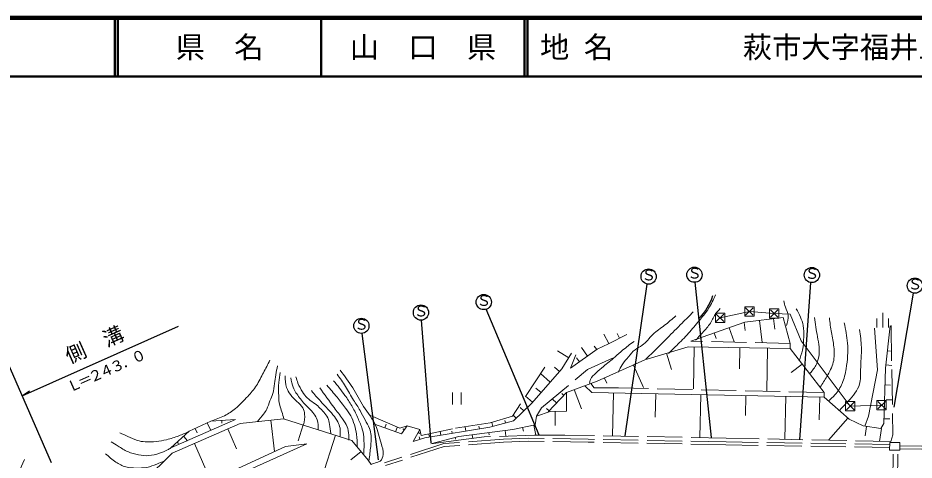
# Model space of a CAD drawing. Units: millimetres, scale not verified. Extents: x 175845757 to 176485757, y 60503629 to 60863629.
# Drawn here: x 176086930 to 176240052, y 60788042 to 60863629 of the extents above; entities that cross this region are included whole.
import ezdxf
from ezdxf.enums import TextEntityAlignment as Align

# ---------------------------------------------------------------- set-up
doc = ezdxf.new("R2010")
doc.units = ezdxf.units.MM
doc.header["$LTSCALE"] = 1000
doc.linetypes.add('DASHED', pattern=[7.5, 6, -1.5])
for name, color, linetype, lineweight in [('M-BGD', 7, 'Continuous', 13), ('M-BMK-ROW', 30, 'Continuous', 13), ('M-STR-HTXT', 7, 'Continuous', 25), ('M-TTL', 2, 'Continuous', 140), ('M-TTL-LINE', 7, 'Continuous', 50)]:
    doc.layers.add(name, color=color, linetype=linetype, lineweight=lineweight)
doc.layers.add('M-TTL-TXT', color=7, linetype='Continuous')
doc.styles.add('ＭＳ ゴシック', font='')
doc.styles.get('ＭＳ ゴシック').set_extended_font_data('MS Gothic')

msp = doc.modelspace()

# ---------------------------------------------------------------- linework, layer by layer
at = {"layer": 'M-BGD'}
for p, q in [((176217678, 60812431), (176211113, 60811592)), ((176218907, 60807994), (176217678, 60812431)), ((176234704, 60813217), (176234704, 60810717)), ((176211113, 60811592), (176201879, 60808384)), ((176211205, 60810192), (176211027, 60811581)), ((176214111, 60808121), (176213626, 60811913)), ((176216275, 60810440), (176216047, 60812223)), ((176233704, 60812217), (176233704, 60810717)), ((176235945, 60811013), (176235189, 60803769)), ((176235704, 60810717), (176235704, 60812217)), ((176187068, 60809584), (176187912, 60807947)), ((176190977, 60809527), (176187822, 60807901)), ((176189337, 60809675), (176189742, 60808890)), ((176206227, 60808801), (176205888, 60809777)), ((176209319, 60808245), (176208474, 60810675)), ((176233280, 60810594), (176233805, 60803483)), ((176187822, 60807901), (176185903, 60806990)), ((176218907, 60807095), (176218907, 60807994)), ((176179147, 60806702), (176181053, 60805517)), ((176181544, 60806307), (176179885, 60803639)), ((176185903, 60806990), (176181349, 60803769)), ((176183210, 60807292), (176184250, 60805821)), ((176185411, 60807519), (176185825, 60806934)), ((176201429, 60807425), (176194054, 60805176)), ((176198591, 60803514), (176197741, 60806300)), ((176218907, 60807095), (176201429, 60807425)), ((176202362, 60800206), (176202498, 60807405)), ((176210215, 60803669), (176210283, 60807258)), ((176214884, 60799742), (176215024, 60807168)), ((176224670, 60799589), (176218907, 60807095)), ((176236000, 60806668), (176235497, 60806720)), ((176182259, 60806014), (176181349, 60803769)), ((176182393, 60805499), (176182860, 60804838)), ((176194054, 60805176), (176185930, 60801519)), ((176179885, 60803639), (176174712, 60797751)), ((176178603, 60803933), (176179472, 60803169)), ((176193829, 60800423), (176192088, 60804291)), ((176219058, 60802989), (176220946, 60804439)), ((176233805, 60803483), (176232259, 60795569)), ((176235189, 60803769), (176234874, 60794320)), ((176236235, 60804224), (176235248, 60804327)), ((176176218, 60802815), (176177879, 60801356)), ((176185930, 60801519), (176180654, 60799600)), ((176187553, 60801165), (176187147, 60802067)), ((176175448, 60800325), (176176309, 60799568)), ((176183198, 60796780), (176181996, 60800088)), ((176183807, 60800747), (176184996, 60799587)), ((176236044, 60800860), (176235094, 60800892)), ((176161162, 60797568), (176161162, 60799568)), ((176162662, 60799568), (176162662, 60797568)), ((176173672, 60798965), (176174861, 60797921)), ((176180654, 60799600), (176177526, 60796279)), ((176178280, 60798447), (176178962, 60797804)), ((176179864, 60799405), (176180185, 60799102)), ((176180654, 60799600), (176180654, 60796392)), ((176184996, 60799587), (176224670, 60798792)), ((176188522, 60792165), (176188669, 60799513)), ((176195822, 60795401), (176195901, 60799369)), ((176203452, 60791889), (176203598, 60799214)), ((176211253, 60795679), (176211321, 60799060)), ((176217989, 60791591), (176218136, 60798923)), ((176223844, 60794900), (176223922, 60798807)), ((176224670, 60798792), (176224670, 60799589)), ((176228953, 60795013), (176224670, 60798792)), ((176174712, 60797751), (176171622, 60794758)), ((176172747, 60797056), (176173351, 60796433)), ((176236339, 60798353), (176235307, 60798353)), ((176171530, 60795727), (176172058, 60795181)), ((176175528, 60795523), (176175288, 60794084)), ((176177896, 60796363), (176175528, 60795523)), ((176177256, 60796879), (176177699, 60796462)), ((176180654, 60796392), (176177896, 60796363)), ((176178742, 60793974), (176178716, 60796371)), ((176232259, 60795569), (176231615, 60793840)), ((176124131, 60794967), (176113084, 60790135)), ((176124887, 60794305), (176113286, 60789222)), ((176116212, 60792962), (176119915, 60794712)), ((176119876, 60793083), (176119254, 60794400)), ((176119915, 60794712), (176124131, 60794967)), ((176121792, 60794343), (176121763, 60794824)), ((176132297, 60795119), (176124887, 60794305)), ((176130745, 60789532), (176130157, 60794884)), ((176143970, 60791414), (176132297, 60795119)), ((176134819, 60791356), (176135674, 60794048)), ((176152494, 60792514), (176147875, 60794205)), ((176149844, 60794173), (176149622, 60793566)), ((176153438, 60793913), (176152494, 60792514)), ((176165693, 60793859), (176165770, 60793387)), ((176171622, 60794758), (176167588, 60793685)), ((176167884, 60794482), (176168063, 60793811)), ((176170145, 60794801), (176170253, 60794394)), ((176175288, 60794084), (176171510, 60793275)), ((176175444, 60792323), (176175076, 60794039)), ((176225406, 60791433), (176228734, 60795206)), ((176231347, 60793879), (176228953, 60795013)), ((176234371, 60793438), (176231347, 60793879)), ((176234874, 60794320), (176234371, 60793438)), ((176235932, 60795067), (176234901, 60795101)), ((176113084, 60790135), (176116212, 60792962)), ((176117559, 60792713), (176117217, 60793437)), ((176124305, 60789959), (176122801, 60793391)), ((176151710, 60793600), (176151452, 60792896)), ((176152671, 60793397), (176152959, 60793202)), ((176154446, 60791213), (176155585, 60793262)), ((176155608, 60792566), (176155294, 60792740)), ((176167588, 60793685), (176156463, 60791863)), ((176157159, 60792399), (176157227, 60791988)), ((176159105, 60792952), (176159210, 60792313)), ((176161045, 60793006), (176161113, 60792625)), ((176171510, 60793275), (176162277, 60792046)), ((176163350, 60793732), (176163468, 60793010)), ((176164630, 60791741), (176164550, 60792348)), ((176167448, 60792345), (176167397, 60792727)), ((176170307, 60792175), (176170184, 60793098)), ((176173294, 60792959), (176173151, 60793626)), ((176231699, 60792170), (176231935, 60793793)), ((176234161, 60791247), (176234479, 60793422)), ((176136285, 60790848), (176101540, 60775174)), ((176114363, 60790861), (176114149, 60791097)), ((176115918, 60791358), (176115253, 60792095)), ((176119882, 60784488), (176117079, 60790884)), ((176132646, 60790336), (176136285, 60790848)), ((176138855, 60784993), (176141175, 60792301)), ((176146753, 60788046), (176143970, 60791414)), ((176156463, 60791863), (176154446, 60791213)), ((176155497, 60791993), (176155626, 60791593)), ((176162277, 60792046), (176157480, 60790846)), ((176161686, 60791603), (176161617, 60791881)), ((176235855, 60789724), (176235914, 60791023)), ((176235914, 60791023), (176237646, 60791063)), ((176237646, 60791063), (176237636, 60789743)), ((176106184, 60778240), (176132646, 60790336)), ((176143821, 60788058), (176145558, 60789492)), ((176237636, 60789743), (176235855, 60789724)), ((176088030, 60788126), (176085805, 60783168)), ((176113286, 60789222), (176103081, 60779173)), ((176147265, 60787313), (176146753, 60788046))]:
    msp.add_line(p, q, dxfattribs=at)
at = {"layer": 'M-BGD', "linetype": 'DASHED'}
for p, q in [((176236115, 60811022), (176236445, 60792345)), ((176218907, 60807994), (176201879, 60808384)), ((176184260, 60803501), (176188505, 60805453)), ((176176957, 60803932), (176171427, 60795572)), ((176176404, 60796962), (176184260, 60803501)), ((176185396, 60800386), (176184810, 60801112)), ((176189561, 60800386), (176185396, 60800386)), ((176224670, 60799589), (176189561, 60800386)), ((176175528, 60795523), (176176404, 60796962)), ((176152169, 60793490), (176147159, 60795637)), ((176171427, 60795572), (176167621, 60794401)), ((176153438, 60793913), (176152169, 60793490)), ((176155585, 60793262), (176153438, 60793913)), ((176167621, 60794401), (176161180, 60793392)), ((176155812, 60792254), (176155585, 60793262)), ((176161180, 60793392), (176155812, 60792254)), ((176236445, 60792345), (176236055, 60791206)), ((176159687, 60790861), (176149582, 60787578)), ((176162637, 60791506), (176157480, 60790846)), ((176169888, 60791608), (176159687, 60790861)), ((176169917, 60791109), (176159784, 60790367)), ((176166594, 60792016), (176162637, 60791506)), ((176175198, 60792285), (176166594, 60792016)), ((176174118, 60791786), (176169888, 60791608)), ((176174124, 60791285), (176169917, 60791109)), ((176184355, 60791608), (176174118, 60791786)), ((176184346, 60791108), (176174124, 60791285)), ((176180384, 60792315), (176175198, 60792285)), ((176207935, 60791806), (176180384, 60792315)), ((176207913, 60790646), (176184346, 60791108)), ((176207922, 60791146), (176184355, 60791608)), ((176235900, 60790717), (176207922, 60791146)), ((176236055, 60791206), (176207935, 60791806)), ((176159784, 60790367), (176149737, 60787102)), ((176235892, 60790217), (176207913, 60790646)), ((176236382, 60783068), (176236504, 60789731)), ((176237182, 60783053), (176237304, 60789716)), ((176237636, 60789952), (176241358, 60789909)), ((176237642, 60790452), (176241364, 60790409))]:
    msp.add_line(p, q, dxfattribs=at)
at = {"layer": 'M-BGD', "lineweight": 25}
msp.add_arc((176196439, 60819121), 9704, 314.73125, 342.26022, dxfattribs=at)
at = {"layer": 'M-BGD'}
for points, knots in [([(176206134, 60816271), (176205767, 60815492), (176205401, 60814712), (176204945, 60813989), (176204535, 60813339), (176204052, 60812733), (176203565, 60812134), (176202976, 60811407), (176202380, 60810689), (176201758, 60809994), (176201101, 60809258), (176200414, 60808548), (176199713, 60807853), (176199179, 60807324), (176198638, 60806804), (176198096, 60806284)], [0, 0, 0, 0, 1, 1, 1, 2, 2, 2, 3, 3, 3, 4, 4, 4, 5, 5, 5, 5]), ([(176202709, 60808519), (176203235, 60809084), (176203762, 60809650), (176204279, 60810231), (176204740, 60810751), (176205195, 60811283), (176205515, 60811896), (176205663, 60812179), (176205783, 60812479), (176205943, 60812752), (176206204, 60813195), (176206573, 60813568), (176206942, 60813941)], [0, 0, 0, 0, 1, 1, 1, 2, 2, 2, 3, 3, 3, 4, 4, 4, 4]), ([(176218261, 60811040), (176218439, 60811618), (176218617, 60812196), (176218547, 60812752), (176218486, 60813234), (176218238, 60813700), (176218071, 60814179), (176217946, 60814539), (176217866, 60814906), (176217786, 60815273)], [0, 0, 0, 0, 1, 1, 1, 2, 2, 2, 3, 3, 3, 3]), ([(176220402, 60805000), (176220618, 60805613), (176220835, 60806226), (176220972, 60806855), (176221131, 60807583), (176221184, 60808334), (176221210, 60809090), (176221233, 60809747), (176221235, 60810408), (176221115, 60811040), (176220924, 60812040), (176220425, 60812967), (176219926, 60813893)], [0, 0, 0, 0, 1, 1, 1, 2, 2, 2, 3, 3, 3, 4, 4, 4, 4]), ([(176199333, 60812704), (176198712, 60812149), (176198091, 60811594), (176197430, 60811087), (176196757, 60810572), (176196042, 60810107), (176195433, 60809518), (176194803, 60808910), (176194286, 60808170), (176193578, 60807663), (176193197, 60807390), (176192761, 60807185), (176192389, 60806902), (176191954, 60806572), (176191607, 60806135), (176191247, 60805713), (176190863, 60805262), (176190463, 60804828), (176190153, 60804334), (176189910, 60803946), (176189723, 60803522), (176189535, 60803097)], [0, 0, 0, 0, 1, 1, 1, 2, 2, 2, 3, 3, 3, 4, 4, 4, 5, 5, 5, 6, 6, 6, 7, 7, 7, 7]), ([(176202329, 60813370), (176201695, 60812736), (176201061, 60812102), (176200426, 60811468), (176199570, 60810612), (176198714, 60809756), (176197858, 60808900), (176197097, 60808139), (176196336, 60807378), (176195575, 60806617), (176195131, 60806173), (176194687, 60805729), (176194244, 60805285)], [0, 0, 0, 0, 1, 1, 1, 2, 2, 2, 3, 3, 3, 4, 4, 4, 4]), ([(176222161, 60802717), (176222557, 60803203), (176222953, 60803690), (176223255, 60804239), (176223500, 60804684), (176223684, 60805170), (176223778, 60805666), (176223995, 60806799), (176223748, 60807979), (176223541, 60809137), (176223342, 60810244), (176223180, 60811332), (176223017, 60812419)], [0, 0, 0, 0, 1, 1, 1, 2, 2, 2, 3, 3, 3, 4, 4, 4, 4]), ([(176224016, 60800482), (176224402, 60801094), (176224787, 60801706), (176225158, 60802336), (176225611, 60803107), (176226042, 60803905), (176226251, 60804762), (176226458, 60805605), (176226450, 60806505), (176226347, 60807378), (176226247, 60808215), (176226060, 60809028), (176225919, 60809851), (176225776, 60810684), (176225681, 60811528), (176225586, 60812372)], [0, 0, 0, 0, 1, 1, 1, 2, 2, 2, 3, 3, 3, 4, 4, 4, 5, 5, 5, 5]), ([(176228106, 60811515), (176228346, 60810363), (176228585, 60809210), (176228677, 60808044), (176228792, 60806591), (176228678, 60805118), (176228439, 60803668), (176228297, 60802805), (176228111, 60801950), (176227773, 60801147), (176227474, 60800436), (176227056, 60799766), (176226537, 60799197), (176226174, 60798800), (176225761, 60798452), (176225348, 60798104)], [0, 0, 0, 0, 1, 1, 1, 2, 2, 2, 3, 3, 3, 4, 4, 4, 5, 5, 5, 5]), ([(176227345, 60796582), (176227834, 60797097), (176228324, 60797612), (176228820, 60798151), (176229610, 60799010), (176230418, 60799931), (176230722, 60801005), (176230942, 60801781), (176230899, 60802637), (176230912, 60803478), (176230933, 60804785), (176231092, 60806055), (176231055, 60807330), (176231026, 60808343), (176230874, 60809358), (176230722, 60810374)], [0, 0, 0, 0, 1, 1, 1, 2, 2, 2, 3, 3, 3, 4, 4, 4, 5, 5, 5, 5]), ([(176192198, 60808329), (176191536, 60807837), (176190873, 60807344), (176190249, 60806807), (176189815, 60806434), (176189399, 60806039), (176188964, 60805666), (176188314, 60805106), (176187620, 60804594), (176186967, 60804049), (176186547, 60803698), (176186144, 60803334), (176185730, 60802955), (176185358, 60802613), (176184978, 60802260), (176184779, 60801813), (176184693, 60801619), (176184641, 60801407), (176184589, 60801195)], [0, 0, 0, 0, 1, 1, 1, 2, 2, 2, 3, 3, 3, 4, 4, 4, 5, 5, 5, 6, 6, 6, 6]), ([(176129985, 60805101), (176129616, 60804397), (176129247, 60803693), (176128886, 60802982), (176128506, 60802234), (176128136, 60801479), (176127675, 60800783), (176127239, 60800127), (176126722, 60799525), (176126193, 60798935), (176125536, 60798203), (176124862, 60797490), (176124105, 60796863), (176123529, 60796386), (176122906, 60795958), (176122241, 60795620), (176121500, 60795243), (176120707, 60794978), (176119915, 60794712)], [0, 0, 0, 0, 1, 1, 1, 2, 2, 2, 3, 3, 3, 4, 4, 4, 5, 5, 5, 6, 6, 6, 6]), ([(176131280, 60804169), (176131171, 60803651), (176131061, 60803133), (176130976, 60802612), (176130894, 60802114), (176130834, 60801614), (176130779, 60801109), (176130717, 60800540), (176130662, 60799966), (176130493, 60799427), (176130359, 60799000), (176130155, 60798595), (176129992, 60798174), (176129804, 60797690), (176129671, 60797184), (176129437, 60796725), (176129293, 60796441), (176129110, 60796176), (176128918, 60795919), (176128579, 60795466), (176128212, 60795040), (176127844, 60794613)], [0, 0, 0, 0, 1, 1, 1, 2, 2, 2, 3, 3, 3, 4, 4, 4, 5, 5, 5, 6, 6, 6, 7, 7, 7, 7]), ([(176131745, 60803041), (176131644, 60802464), (176131542, 60801886), (176131495, 60801306), (176131432, 60800541), (176131463, 60799771), (176131495, 60798997), (176131516, 60798472), (176131537, 60797946), (176131656, 60797440), (176131748, 60797046), (176131900, 60796664), (176132032, 60796277), (176132165, 60795887), (176132277, 60795492), (176132390, 60795096)], [0, 0, 0, 0, 1, 1, 1, 2, 2, 2, 3, 3, 3, 4, 4, 4, 5, 5, 5, 5]), ([(176141983, 60803407), (176142732, 60802417), (176143482, 60801428), (176144130, 60800378), (176144776, 60799331), (176145321, 60798223), (176146002, 60797184), (176146700, 60796121), (176147540, 60795129), (176148040, 60793990), (176148465, 60793022), (176148645, 60791946), (176148976, 60790907), (176149178, 60790273), (176149436, 60789653), (176149361, 60788980), (176149315, 60788558), (176149138, 60788115), (176148811, 60787878), (176148654, 60787765), (176148463, 60787699), (176148273, 60787636), (176147933, 60787522), (176147599, 60787418), (176147265, 60787313)], [0, 0, 0, 0, 1, 1, 1, 2, 2, 2, 3, 3, 3, 4, 4, 4, 5, 5, 5, 6, 6, 6, 7, 7, 7, 8, 8, 8, 8]), ([(176135736, 60794094), (176135851, 60794682), (176135967, 60795270), (176135915, 60795866), (176135882, 60796247), (176135780, 60796631), (176135593, 60796957), (176135345, 60797390), (176134946, 60797722), (176134573, 60798067), (176134180, 60798429), (176133816, 60798805), (176133499, 60799230), (176133225, 60799597), (176132986, 60800001), (176132837, 60800429), (176132615, 60801066), (176132592, 60801759), (176132568, 60802451)], [0, 0, 0, 0, 1, 1, 1, 2, 2, 2, 3, 3, 3, 4, 4, 4, 5, 5, 5, 6, 6, 6, 6]), ([(176133535, 60802093), (176133646, 60801544), (176133758, 60800995), (176133964, 60800482), (176134220, 60799846), (176134622, 60799267), (176135038, 60798711), (176135263, 60798410), (176135492, 60798116), (176135736, 60797834), (176136014, 60797512), (176136312, 60797206), (176136613, 60796904), (176136922, 60796593), (176137235, 60796286), (176137507, 60795937), (176137749, 60795627), (176137958, 60795284), (176138080, 60794917), (176138256, 60794388), (176138248, 60793812), (176138241, 60793235)], [0, 0, 0, 0, 1, 1, 1, 2, 2, 2, 3, 3, 3, 4, 4, 4, 5, 5, 5, 6, 6, 6, 7, 7, 7, 7]), ([(176140370, 60792609), (176140303, 60793119), (176140235, 60793630), (176140156, 60794148), (176140096, 60794536), (176140030, 60794928), (176139869, 60795275), (176139708, 60795624), (176139451, 60795928), (176139189, 60796224), (176138656, 60796826), (176138102, 60797389), (176137454, 60797852), (176137084, 60798116), (176136684, 60798346), (176136362, 60798657), (176136049, 60798959), (176135810, 60799336), (176135575, 60799713), (176135273, 60800196), (176134979, 60800679), (176134769, 60801198), (176134632, 60801539), (176134531, 60801897), (176134429, 60802254)], [0, 0, 0, 0, 1, 1, 1, 2, 2, 2, 3, 3, 3, 4, 4, 4, 5, 5, 5, 6, 6, 6, 7, 7, 7, 8, 8, 8, 8]), ([(176146025, 60789155), (176146066, 60790112), (176146106, 60791068), (176146007, 60792018), (176145953, 60792539), (176145857, 60793058), (176145703, 60793557), (176145507, 60794193), (176145218, 60794796), (176144933, 60795400), (176144626, 60796054), (176144323, 60796708), (176143967, 60797333), (176143618, 60797946), (176143219, 60798532), (176142804, 60799105), (176142501, 60799522), (176142191, 60799933), (176141874, 60800339), (176141544, 60800760), (176141208, 60801176), (176140871, 60801592)], [0, 0, 0, 0, 1, 1, 1, 2, 2, 2, 3, 3, 3, 4, 4, 4, 5, 5, 5, 6, 6, 6, 7, 7, 7, 7]), ([(176141480, 60802701), (176141966, 60802025), (176142453, 60801348), (176142893, 60800644), (176143378, 60799869), (176143808, 60799060), (176144289, 60798281), (176144652, 60797695), (176145043, 60797126), (176145381, 60796528), (176145681, 60795994), (176145939, 60795437), (176146240, 60794899), (176146504, 60794427), (176146801, 60793970), (176146991, 60793468), (176147140, 60793075), (176147223, 60792654), (176147260, 60792233), (176147315, 60791607), (176147269, 60790979), (176147206, 60790354), (176147128, 60789581), (176147024, 60788814), (176146920, 60788046)], [0, 0, 0, 0, 1, 1, 1, 2, 2, 2, 3, 3, 3, 4, 4, 4, 5, 5, 5, 6, 6, 6, 7, 7, 7, 8, 8, 8, 8]), ([(176138492, 60800411), (176139309, 60799271), (176140126, 60798132), (176140961, 60797011), (176141439, 60796370), (176141922, 60795734), (176142392, 60795078), (176142694, 60794658), (176142989, 60794230), (176143180, 60793754), (176143354, 60793320), (176143440, 60792847), (176143466, 60792376), (176143483, 60792071), (176143475, 60791768), (176143466, 60791464)], [0, 0, 0, 0, 1, 1, 1, 2, 2, 2, 3, 3, 3, 4, 4, 4, 5, 5, 5, 5]), ([(176144898, 60790247), (176144897, 60790997), (176144896, 60791747), (176144790, 60792484), (176144712, 60793028), (176144578, 60793565), (176144415, 60794094), (176144250, 60794626), (176144058, 60795151), (176143788, 60795633), (176143534, 60796088), (176143211, 60796504), (176142893, 60796921), (176142418, 60797546), (176141953, 60798174), (176141462, 60798782), (176140900, 60799480), (176140304, 60800151), (176139708, 60800822)], [0, 0, 0, 0, 1, 1, 1, 2, 2, 2, 3, 3, 3, 4, 4, 4, 5, 5, 5, 6, 6, 6, 6]), ([(176141981, 60792108), (176142012, 60792583), (176142042, 60793059), (176141963, 60793522), (176141901, 60793881), (176141773, 60794233), (176141605, 60794559), (176141378, 60795000), (176141079, 60795395), (176140764, 60795776), (176140392, 60796227), (176139999, 60796656), (176139601, 60797083), (176139010, 60797715), (176138409, 60798339), (176137847, 60798997), (176137591, 60799297), (176137344, 60799603), (176137096, 60799910)], [0, 0, 0, 0, 1, 1, 1, 2, 2, 2, 3, 3, 3, 4, 4, 4, 5, 5, 5, 6, 6, 6, 6]), ([(176116212, 60792962), (176115624, 60792698), (176115035, 60792434), (176114434, 60792199), (176113745, 60791931), (176113040, 60791702), (176112322, 60791532), (176111741, 60791395), (176111152, 60791297), (176110559, 60791231), (176109932, 60791161), (176109300, 60791128), (176108669, 60791167), (176108217, 60791196), (176107766, 60791261), (176107335, 60791390), (176106768, 60791558), (176106238, 60791836), (176105699, 60792088), (176105258, 60792295), (176104812, 60792486), (176104365, 60792676)], [0, 0, 0, 0, 1, 1, 1, 2, 2, 2, 3, 3, 3, 4, 4, 4, 5, 5, 5, 6, 6, 6, 7, 7, 7, 7]), ([(176102857, 60791167), (176103249, 60790925), (176103641, 60790683), (176104032, 60790437), (176104575, 60790095), (176105117, 60789747), (176105699, 60789484), (176106278, 60789223), (176106896, 60789047), (176107526, 60788928), (176108119, 60788816), (176108724, 60788756), (176109320, 60788801), (176109929, 60788848), (176110529, 60789005), (176111115, 60789198), (176111586, 60789354), (176112049, 60789533), (176112480, 60789770), (176112686, 60789883), (176112885, 60790009), (176113084, 60790135)], [0, 0, 0, 0, 1, 1, 1, 2, 2, 2, 3, 3, 3, 4, 4, 4, 5, 5, 5, 6, 6, 6, 7, 7, 7, 7]), ([(176111956, 60787896), (176111524, 60787715), (176111092, 60787533), (176110654, 60787356), (176110099, 60787131), (176109536, 60786913), (176108955, 60786800), (176108349, 60786683), (176107724, 60786679), (176107097, 60786689), (176106516, 60786698), (176105934, 60786718), (176105382, 60786864), (176104770, 60787025), (176104196, 60787342), (176103667, 60787705), (176103037, 60788137), (176102471, 60788636), (176101904, 60789135)], [0, 0, 0, 0, 1, 1, 1, 2, 2, 2, 3, 3, 3, 4, 4, 4, 5, 5, 5, 6, 6, 6, 6])]:
    msp.add_open_spline(points, degree=3, knots=knots, dxfattribs=at)
at = {"layer": 'M-BMK-ROW'}
for p, q in [((176212710, 60814245), (176211110, 60814245)), ((176211110, 60814245), (176211110, 60812645)), ((176212551, 60814085), (176211271, 60812805)), ((176211271, 60814085), (176212551, 60812805)), ((176212710, 60812645), (176212710, 60814245)), ((176216947, 60813904), (176215347, 60813904)), ((176215347, 60813904), (176215347, 60812304)), ((176216947, 60812304), (176216947, 60813904)), ((176207695, 60813173), (176206095, 60813173)), ((176206095, 60813173), (176206095, 60811573)), ((176207535, 60813013), (176206255, 60811733)), ((176206255, 60813013), (176207535, 60811733)), ((176211911, 60813445), (176206895, 60812373)), ((176207695, 60811573), (176207695, 60813173)), ((176211110, 60812645), (176212710, 60812645)), ((176216147, 60813104), (176211911, 60813445)), ((176215347, 60812304), (176216947, 60812304)), ((176216787, 60813744), (176215507, 60812464)), ((176215507, 60813744), (176216787, 60812464)), ((176218874, 60812958), (176216147, 60813104)), ((176220774, 60808429), (176218874, 60812958)), ((176206095, 60811573), (176207695, 60811573)), ((176229150, 60797277), (176220774, 60808429)), ((176229950, 60798077), (176228350, 60798077)), ((176228350, 60798077), (176228350, 60796477)), ((176229790, 60797917), (176228510, 60796637)), ((176228510, 60797917), (176229790, 60796637)), ((176234507, 60797423), (176229150, 60797277)), ((176229950, 60796477), (176229950, 60798077)), ((176235307, 60798223), (176233707, 60798223)), ((176233707, 60798223), (176233707, 60796623)), ((176235147, 60798063), (176233867, 60796783)), ((176233867, 60798063), (176235147, 60796783)), ((176235307, 60796623), (176235307, 60798223)), ((176228350, 60796477), (176229950, 60796477)), ((176233707, 60796623), (176235307, 60796623))]:
    msp.add_line(p, q, dxfattribs=at)
at = {"layer": 'M-STR-HTXT'}
for p, q in [((176205424, 60791908), (176202644, 60818436)), ((176220541, 60791527), (176222415, 60818390)), ((176190696, 60792162), (176194467, 60818136)), ((176236670, 60797115), (176239936, 60816587)), ((176176018, 60792289), (176166964, 60813836)), ((176087642, 60799051), (176114369, 60810958)), ((176157549, 60791019), (176155889, 60811961)), ((176148532, 60788098), (176145753, 60809694)), ((176092652, 60787590), (176084270, 60806767)), ((176087642, 60799051), (176088885, 60799890))]:
    msp.add_line(p, q, dxfattribs=at)
for centre in [(176194696, 60819416), (176202524, 60819730), (176222591, 60819678), (176240194, 60817861), (176166523, 60815059), (176155795, 60813258), (176145615, 60810987)]:
    msp.add_circle(centre, 1300, dxfattribs=at)
at = {"layer": 'M-TTL'}
msp.add_line((176485757, 60863629), (175845757, 60863629), dxfattribs=at)
at = {"layer": 'M-TTL-LINE'}
for p, q in [((176103507, 60863629), (176103507, 60853629)), ((176104007, 60863629), (176104007, 60853629)), ((176138757, 60863629), (176138757, 60853629)), ((176173507, 60863629), (176173507, 60853629)), ((176174007, 60863629), (176174007, 60853629)), ((175845757, 60853629), (176485757, 60853629))]:
    msp.add_line(p, q, dxfattribs=at)

# ---------------------------------------------------------------- texts
at = {"layer": 'M-STR-HTXT', "style": 'ＭＳ ゴシック'}
for p in [(176193464, 60818211), (176201293, 60818525), (176221359, 60818473), (176238962, 60816656), (176165291, 60813854), (176154563, 60812053), (176144383, 60809782)]:
    msp.add_text('Ｓ', height=1833, dxfattribs=at).set_placement(p, align=Align.BOTTOM_LEFT)
for s, height, p in [('側\u3000溝', 2566, (176096037, 60803776)), ('０', 1833, (176106998, 60803948)), ('３', 1833, (176103344, 60802320)), ('２', 1833, (176099690, 60800693)), ('４', 1833, (176101517, 60801507)), ('．', 1833, (176105171, 60803134)), ('Ｌ', 1833, (176096037, 60799065)), ('＝', 1833, (176097863, 60799879))]:
    msp.add_text(s, height=height, rotation=24.013, dxfattribs=at).set_placement(p, align=Align.BOTTOM_LEFT)
at = {"layer": 'M-TTL-TXT', "style": 'ＭＳ ゴシック'}
for s, p in [('県\u3000名', (176121382, 60858629)), ('山\u3000口\u3000県', (176156132, 60858629))]:
    msp.add_text(s, height=3666, dxfattribs=at).set_placement(p, align=Align.MIDDLE_CENTER)
for s, p in [('地 名', (176176137, 60858629)), ('萩市大字福井上', (176210781, 60858629))]:
    msp.add_text(s, height=3666, dxfattribs=at).set_placement(p, align=Align.MIDDLE_LEFT)

doc.saveas('drawing.dxf')
